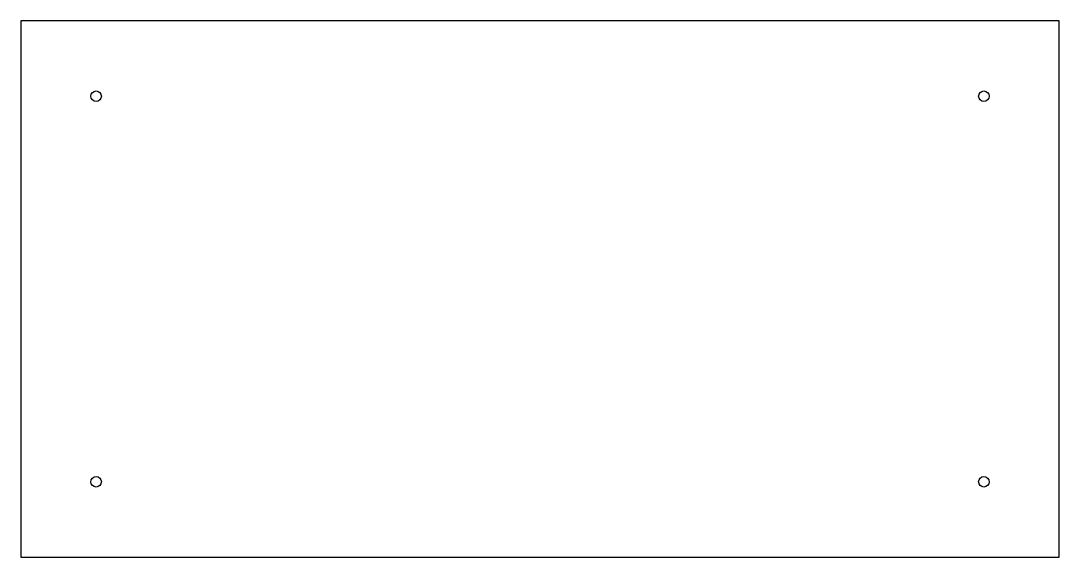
# Model space of a CAD drawing. Header units: millimetres. Extents: x -248 to 248, y -128 to 128.
import ezdxf

# ---------------------------------------------------------------- set-up
doc = ezdxf.new("R2010")
doc.units = ezdxf.units.MM
doc.header["$MEASUREMENT"] = 0

msp = doc.modelspace()

# ---------------------------------------------------------------- linework, layer by layer
msp.add_lwpolyline([(248, -128), (248, 128), (-248, 128), (-248, -128)], close=True)
for centre in [(-212, 92), (212, 92), (-212, -92), (212, -92)]:
    msp.add_circle(centre, 2.5)

doc.saveas('drawing.dxf')
